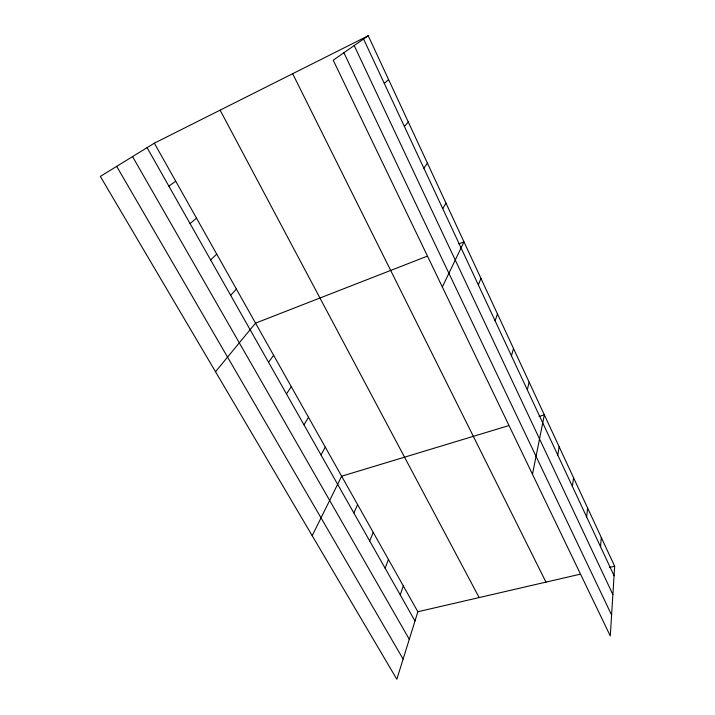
<?xml version="1.0" encoding="UTF-8"?>
<svg xmlns="http://www.w3.org/2000/svg" width="715" height="715" viewBox="0 0 715 715"><rect width="100%" height="100%" fill="white"/><g stroke="black" fill="none" stroke-linecap="round" stroke-linejoin="round"><path stroke-width="1.07" d="M614.659 566.235L610.288 635.975L333.208 60.194L368.234 35.75L614.659 566.235L609.386 567.451M600.529 546.707L601.306 537.483M586.649 516.954L587.614 508.007M572.393 486.423L573.564 477.754M557.763 455.071L559.139 446.714M532.469 474.277L544.338 414.843L539.038 416.452M527.295 389.8L529.136 382.114M511.431 355.802L513.513 348.491M154.351 143.179L417.855 611.745L396.843 679.25L100.341 176.417L154.351 143.179L368.234 35.75M495.111 320.856L497.461 313.93M400.239 594.934L403.323 585.898M385.144 568.264L388.442 559.443M478.335 284.901L480.954 278.394M369.691 540.951L373.212 532.362M353.854 512.986L357.616 504.629M442.335 286.974L463.981 241.849L458.807 243.869M312.196 535.705L341.645 476.217L508.285 425.756M321.008 454.946L325.271 447.107M442.755 208.664L445.972 203.096M303.955 424.817L308.496 417.274M286.474 393.929L291.291 386.69M423.87 168.204L427.418 163.154M268.536 362.237L273.648 355.319M215.501 371.72L255.55 323.135L426.721 256.381M404.395 126.484L408.301 121.997M230.65 295.304L236.406 289.092M210.63 259.929L216.743 254.111M384.304 83.441L388.585 79.544M190.047 223.563L196.527 218.164M168.874 186.15L175.738 181.199M417.855 611.745L579.82 574.288M116.679 166.363L403.117 659.096M132.543 156.603L409.275 639.299M147.084 147.656L414.986 620.977M220.113 110.155L479.157 597.57M292.658 73.717L545.965 582.117M343.888 52.74L611.602 615.034M354.193 45.554L612.88 594.576M363.569 39.012L614.069 575.709"/></g></svg>
